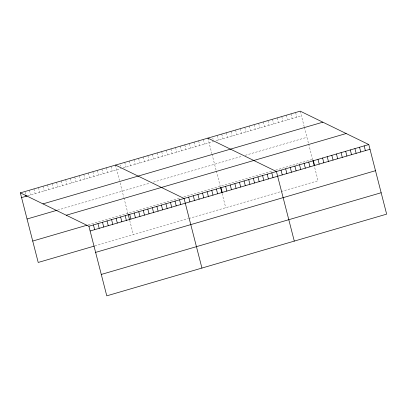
<?xml version="1.0" encoding="UTF-8"?>
<svg xmlns="http://www.w3.org/2000/svg" width="407" height="407" viewBox="0 0 407 407"><rect width="100%" height="100%" fill="white"/><g stroke="black" fill="none" stroke-linecap="round" stroke-linejoin="round"><path stroke-width="0.31" stroke-dasharray="2.04 1.53" d="M27.798 195.782L121.342 168.478M123.072 167.969L213.7 141.514M216.01 140.837L301.439 115.898M57.646 210.073L149.924 183.135M153.388 182.122L242.282 156.176M245.167 155.332L306.934 137.301M88.233 224.847L180.408 197.939M183.872 196.927L272.766 170.976M275.651 170.136L312.596 159.351M94.856 245.92L188.212 218.666M188.787 218.498L280.571 191.702M281.145 191.534L318.091 180.749L314.428 166.483M300.224 111.157L304.187 126.602M304.339 127.193L308.506 143.427M308.664 144.037L312.902 160.541M295.604 112.505L296.82 117.247M290.985 113.853L292.201 118.595M286.365 115.201L287.586 119.943M281.751 116.55L282.967 121.291M277.131 117.898L278.347 122.639M272.512 119.246L273.733 123.987M267.898 120.594L269.113 125.336M263.278 121.942L264.494 126.684M258.659 123.29L259.88 128.032M254.044 124.639L255.26 129.38M249.425 125.987L250.641 130.728M244.805 127.335L246.021 132.077M240.191 128.683L241.407 133.425M235.572 130.031L236.788 134.773M230.952 131.38L232.168 136.121M226.333 132.728L227.554 137.469M221.718 134.076L222.934 138.818M217.099 135.424L218.315 140.166M212.785 137.958L213.09 139.143M207.865 138.121L211.828 153.561M211.981 154.156L216.148 170.385M216.305 171.001L220.238 186.309M222.069 193.447L225.732 207.712M203.246 139.469L204.462 144.21M198.626 140.817L199.847 145.558M194.012 142.165L195.228 146.907M189.392 143.513L190.608 148.255M184.773 144.861L185.994 149.603M180.159 146.21L181.374 150.951M175.539 147.558L176.755 152.299M170.92 148.906L172.136 153.648M166.3 150.254L167.521 154.996M161.686 151.602L162.902 156.344M157.066 152.951L158.282 157.692M152.447 154.299L153.668 159.04M147.833 155.647L149.048 160.389M143.213 156.995L144.429 161.737M138.594 158.343L139.815 163.085M133.979 159.692L135.195 164.433M129.36 161.04L130.576 165.781M124.74 162.388L125.961 167.129M120.426 164.921L120.731 166.107M115.507 165.084L119.47 180.525M120.08 182.901L123.789 197.349M123.947 197.96L128.185 214.464M129.711 220.406L133.374 234.676M110.974 166.407L112.195 171.149M106.446 167.73L107.662 172.471M101.913 169.053L103.129 173.794M97.38 170.375L98.601 175.117M92.852 171.698L94.068 176.44M88.319 173.021L89.535 177.762M83.786 174.344L85.007 179.085M79.258 175.666L80.474 180.408M74.725 176.989L75.941 181.731M70.192 178.312L71.413 183.053M65.664 179.635L66.88 184.376M61.131 180.957L62.347 185.699M56.598 182.28L57.819 187.022M52.071 183.603L53.286 188.344M47.538 184.926L48.754 189.667M43.005 186.248L44.226 190.99M38.477 187.571L39.693 192.313M33.944 188.894L35.16 193.635M29.411 190.217L30.632 194.958M25.036 192.129L25.641 194.5"/><path stroke-width="0.61" d="M20.35 192.862L300.224 111.157L368.783 144.546L386.65 214.138L106.776 295.843L88.909 226.251L20.35 192.862L38.217 262.454L94.292 246.082M21.566 197.604L27.233 195.95M42.974 203.882L322.848 122.176M27.06 219.002L57.082 210.241M66.285 215.232L346.159 133.532M32.723 241.051L87.098 225.178M88.909 226.251L368.783 144.546M90.13 230.993L369.999 149.288M95.625 252.391L375.493 170.691M101.282 274.44L381.156 192.74M207.865 138.121L276.424 171.51L294.292 241.102M115.507 165.084L184.066 198.468L201.933 268.06M364.163 145.894L365.379 150.636M359.544 147.242L360.765 151.984M354.929 148.591L356.145 153.332M350.31 149.939L351.526 154.68M345.691 151.287L346.912 156.029M341.076 152.635L342.292 157.377M336.457 153.983L337.673 158.725M331.837 155.332L333.058 160.073M327.223 156.68L328.439 161.421M322.603 158.028L323.819 162.769M317.984 159.376L319.205 164.118M313.37 160.724L314.586 165.466M312.902 160.541L314.275 165.888M308.75 162.072L309.966 166.814M304.131 163.421L305.347 168.162M299.516 164.769L300.732 169.51M294.897 166.117L296.113 170.859M290.277 167.465L291.493 172.207M285.658 168.813L286.879 173.555M281.044 170.162L282.26 174.903M271.805 172.858L273.026 177.6M267.19 174.206L268.406 178.948M262.571 175.554L263.787 180.296M257.952 176.903L259.173 181.644M253.337 178.251L254.553 182.992M248.718 179.599L249.934 184.34M244.098 180.947L245.319 185.689M239.484 182.295L240.7 187.037M234.864 183.643L236.08 188.385M230.245 184.992L231.461 189.733M225.626 186.34L226.847 191.081M221.011 187.688L222.227 192.43M220.543 187.5L221.917 192.852M216.392 189.036L217.608 193.773M211.772 190.384L212.993 195.121M207.158 191.733L208.374 196.469M202.538 193.081L203.754 197.817M197.919 194.429L199.14 199.165M193.305 195.777L194.521 200.514M188.685 197.12L189.901 201.862M179.538 199.791L180.754 204.533M175.005 201.114L176.221 205.856M170.472 202.442L171.693 207.178M165.944 203.765L167.16 208.501M161.411 205.087L162.627 209.824M156.878 206.41L158.099 211.147M152.35 207.733L153.566 212.469M147.817 209.056L149.033 213.792M143.284 210.378L144.505 215.115M138.756 211.701L139.972 216.438M134.224 213.024L135.439 217.76M129.691 214.347L130.912 219.083M128.185 214.464L129.558 219.811M125.163 215.669L126.379 220.406M120.63 216.992L121.846 221.729M116.097 218.315L117.318 223.051M111.569 219.638L112.785 224.374M107.036 220.96L108.252 225.702M102.503 222.283L103.724 227.025M97.975 223.606L99.191 228.347M93.442 224.929L94.658 229.67M25.794 195.095L26.099 196.281"/></g></svg>
